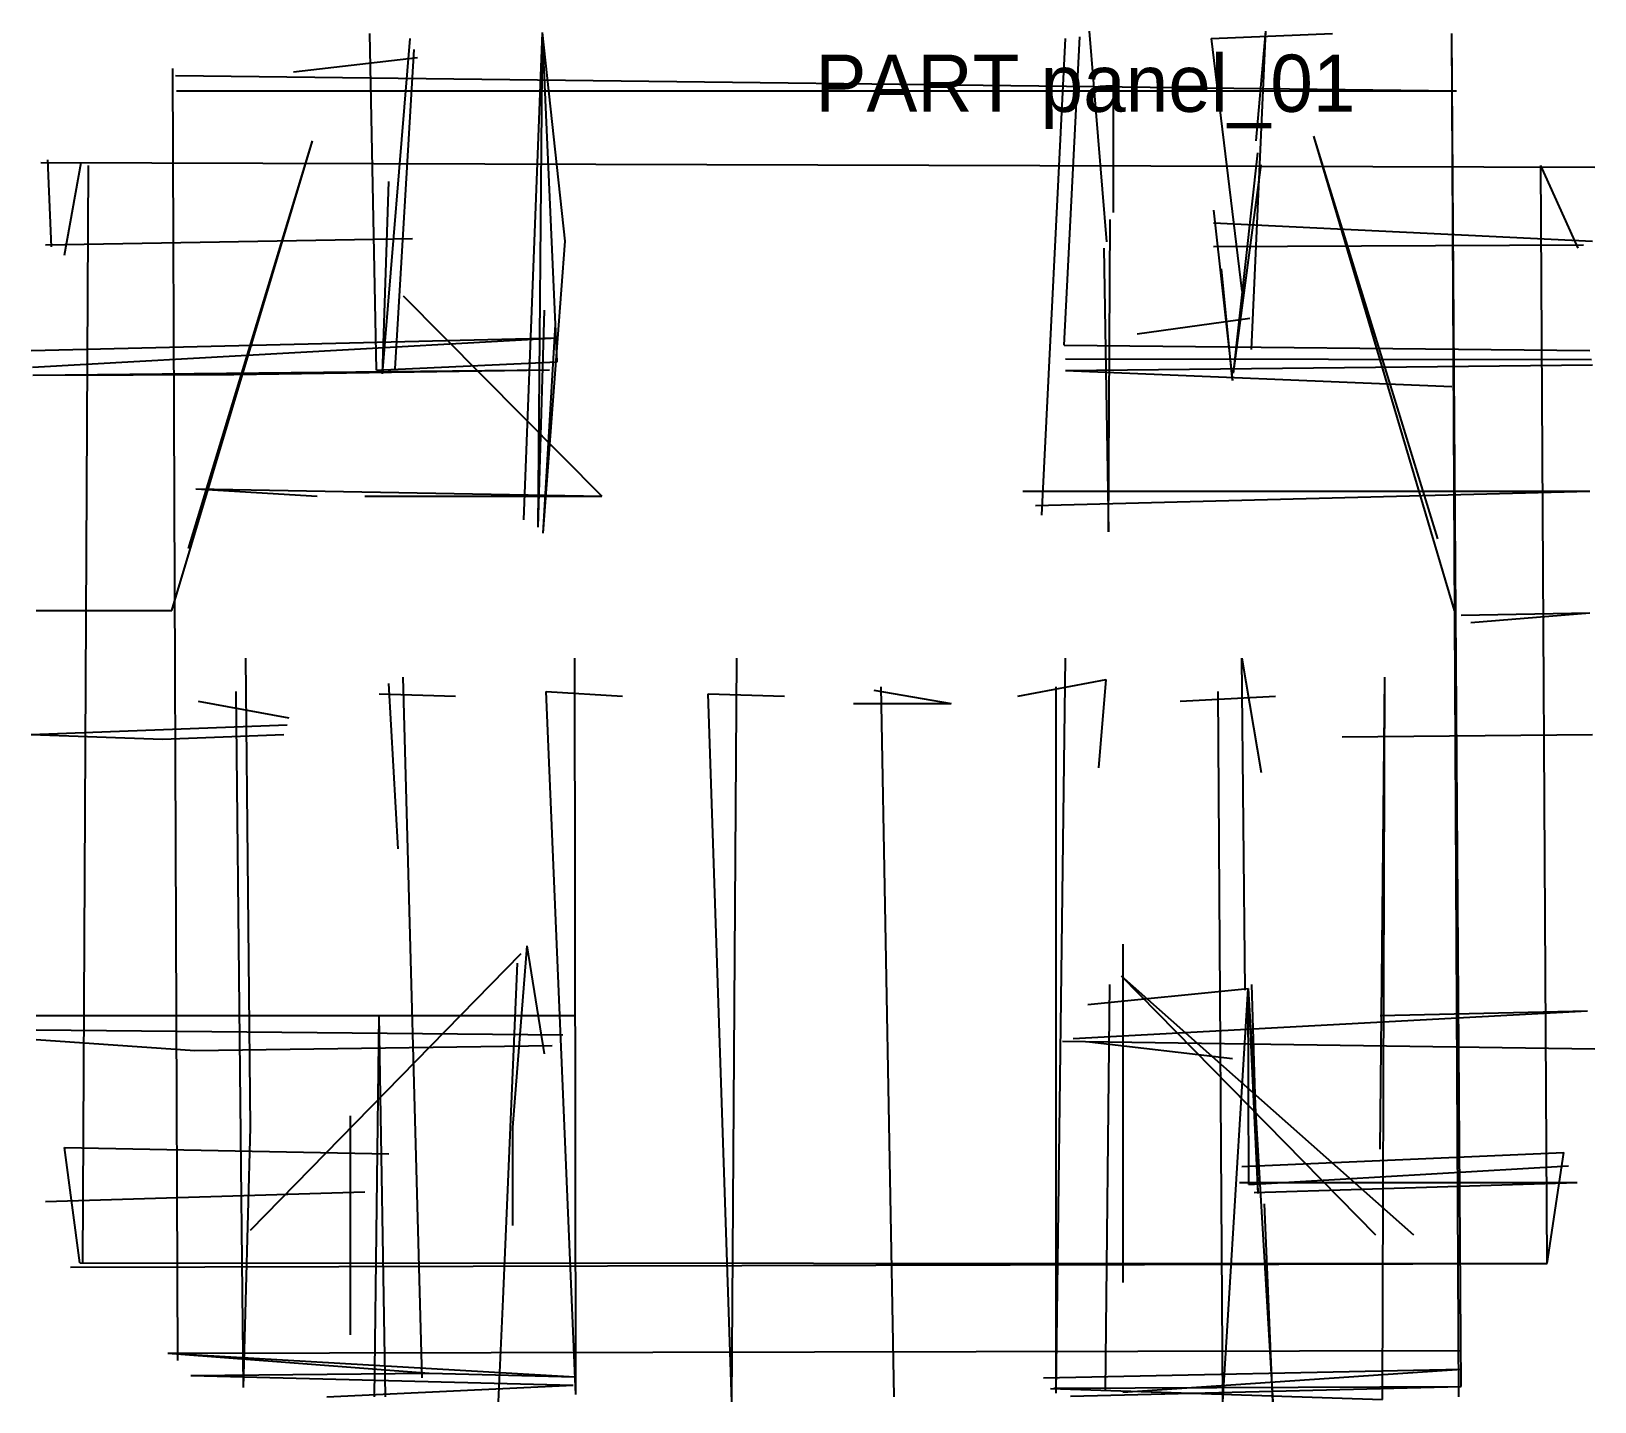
# Model space of a CAD drawing. Header units: millimetres. Extents: x 0 to 328, y 2 to 290.
import ezdxf

# ---------------------------------------------------------------- set-up
doc = ezdxf.new("R2010")
doc.units = ezdxf.units.MM
doc.layers.add('ANNOTATIONS', color=3, linetype='Continuous')
doc.layers.add('GEOMETRY', color=7, linetype='Continuous')

msp = doc.modelspace()

# ---------------------------------------------------------------- linework, layer by layer
at = {"layer": 'GEOMETRY'}
for p, q in [((72.4, 218.4), (71, 289)), ((72.4, 218.4), (71, 289)), ((103.33, 187), (107.25, 289.25)), ((106.33, 185.5), (107.25, 289.25)), ((110.33, 220.17), (107.25, 289.25)), ((112, 245.5), (107.25, 289.25)), ((225.67, 245.33), (222, 289.5)), ((247.5, 288), (273, 289)), ((256, 222.75), (259, 289.5)), ((257, 266.5), (259, 289.5)), ((300, 5.17), (298, 289)), ((299.5, 3), (298, 289)), ((73.67, 217.67), (79.5, 288)), ((76.33, 218.67), (80.33, 285.67)), ((212, 188), (217, 288)), ((216.67, 223.67), (220, 288.33)), ((247.5, 288), (254, 235)), ((55, 281), (81, 284)), ((30.75, 10.62), (29.67, 281.67)), ((30.75, 10.62), (29.67, 281.67)), ((30.25, 280.25), (299, 277)), ((227, 280), (227, 251.5)), ((30.5, 277), (299, 277)), ((29.5, 168), (59, 266.5)), ((33, 181), (59, 266.5)), ((269, 267.5), (298.5, 168)), ((269, 267.5), (295, 183)), ((4.25, 244.25), (3.5, 262.5)), ((252.2, 217.8), (257.33, 264)), ((2, 262), (328, 261)), ((2, 262), (328, 261)), ((7, 242.5), (10.5, 262)), ((10.8, 31.2), (12, 261.33)), ((10.8, 31.2), (12, 261.33)), ((252.2, 217.8), (258, 261.5)), ((318, 31), (316.67, 261.33)), ((318, 31), (316.67, 261.33)), ((324.5, 244), (316.67, 261.33)), ((73.67, 217.67), (75, 258)), ((226, 184.5), (226.33, 250)), ((248, 252), (252, 216.25)), ((248, 249.33), (327.5, 245.5)), ((3, 244.67), (80, 246)), ((3, 244.67), (80, 246)), ((107.4, 184.2), (112, 245.5)), ((225, 244), (226, 184.5)), ((248, 244.33), (325.67, 244.67)), ((252, 216.25), (249.67, 239.67)), ((78, 234), (119.67, 192)), ((106.33, 185.5), (107.67, 231)), ((107.4, 184.2), (110, 228)), ((107.4, 184.2), (110, 228)), ((232, 226), (255.67, 229.33)), ((0, 222.5), (110.33, 225.17)), ((0.25, 219), (110.33, 225.17)), ((216.67, 223.67), (327, 222.5)), ((72.4, 218.4), (110.33, 220.17)), ((217, 220.8), (327.33, 220.67)), ((0.33, 217.33), (108.75, 218.5)), ((0.33, 217.33), (42.5, 217.5)), ((42.5, 217.5), (108.75, 218.5)), ((217, 218.33), (327.5, 219.5)), ((217, 218.33), (298, 215)), ((34.5, 193.5), (119.67, 192)), ((34.5, 193.5), (60, 192)), ((70, 192), (119.67, 192)), ((208, 193), (327, 193)), ((210.67, 190), (327, 193)), ((1, 168), (29.5, 168)), ((300, 167), (327, 167.5)), ((302, 165.5), (327, 167.5)), ((46, 59.5), (45, 158)), ((114.25, 3.5), (114, 158)), ((147, 2), (148, 158)), ((215, 3.8), (217, 158)), ((254.67, 88.33), (254, 158)), ((254, 158), (258, 134)), ((44.5, 5), (43, 151)), ((77, 118), (75, 152.67)), ((82, 7), (78, 154)), ((114.25, 3.5), (108, 151)), ((108, 151), (124, 150)), ((176.75, 151.25), (193, 148.5)), ((181, 3), (178.33, 152)), ((181, 3), (178.33, 152)), ((207, 150), (225.5, 153.5)), ((215, 3.8), (215, 152)), ((224, 135), (225.5, 153.5)), ((250, 2), (249, 151)), ((283, 55), (284, 154)), ((283.5, 2.5), (284, 154)), ((35, 149), (54, 145.5)), ((73, 150.5), (89, 150)), ((147, 2), (142, 150.5)), ((142, 150.5), (158, 150)), ((172.5, 148.5), (193, 148.5)), ((241, 149), (261, 150)), ((0, 142), (53.67, 144)), ((0, 142), (27.5, 141)), ((27.5, 141), (53, 142)), ((275, 141.5), (327.5, 142)), ((275, 141.5), (327.5, 142)), ((46, 38), (102.75, 96)), ((101, 59.5), (104, 97.67)), ((107.67, 75), (104, 97.67)), ((229, 98), (229, 50)), ((99, 23.5), (102, 94)), ((221.67, 85.33), (255.29, 88.71)), ((225.33, 4.33), (226.25, 89.5)), ((228.67, 91.33), (290, 37)), ((228.67, 91.33), (282, 37)), ((250, 2), (255.29, 88.71)), ((255.29, 88.71), (260.5, 2)), ((255.43, 47.57), (255.29, 88.71)), ((255.29, 88.71), (257.33, 45.67)), ((256, 89.5), (257.33, 45.67)), ((1, 83), (114, 83)), ((72, 3), (73, 83)), ((74.33, 3), (73, 83)), ((218.6, 78.2), (326.5, 84)), ((283, 83), (326.5, 84)), ((1, 80), (111.5, 79)), ((1, 78), (34.33, 75.67)), ((34.33, 75.67), (109.25, 76.75)), ((34.33, 75.67), (109.25, 76.75)), ((216.33, 77.67), (328, 76)), ((216.33, 77.67), (328, 76)), ((222, 77.5), (252, 74)), ((44.5, 5), (46, 59.5)), ((67, 16), (67, 62)), ((101, 39), (101, 59.5)), ((7, 55.33), (75, 54)), ((10.17, 31.17), (7, 55.33)), ((10.17, 31.17), (7, 55.33)), ((254, 51.33), (321.5, 54.25)), ((318, 31), (321.5, 54.25)), ((318, 31), (321.5, 54.25)), ((229, 50), (229, 27)), ((255.43, 47.57), (322.5, 51.5)), ((3, 44), (70, 46)), ((253.5, 48), (324.33, 48)), ((256.57, 45.86), (324.33, 48)), ((260.5, 2), (258.75, 43.5)), ((8.25, 30.25), (318, 31)), ((10.17, 31.17), (318, 31)), ((98, 2), (99, 23.5)), ((28.67, 12.17), (300, 12.75)), ((28.67, 12.17), (300, 12.75)), ((28.67, 12.17), (83.5, 8)), ((28.67, 12.17), (114, 7.25)), ((33.5, 7.5), (83.5, 8)), ((33.5, 7.5), (113.67, 5.5)), ((83.5, 8), (114, 7.25)), ((212.33, 7), (300.14, 8.86)), ((229, 4), (300.14, 8.86)), ((62, 3), (113.67, 5.5)), ((213.8, 4.8), (283.5, 2.5)), ((214.5, 4.83), (300, 5.17)), ((218, 3.2), (300, 5.17))]:
    msp.add_line(p, q, dxfattribs=at)

# ---------------------------------------------------------------- texts
at = {"layer": 'ANNOTATIONS'}
msp.add_text('PART panel_01', height=12, dxfattribs=at).set_placement((164.5, 272.6))

doc.saveas('drawing.dxf')
